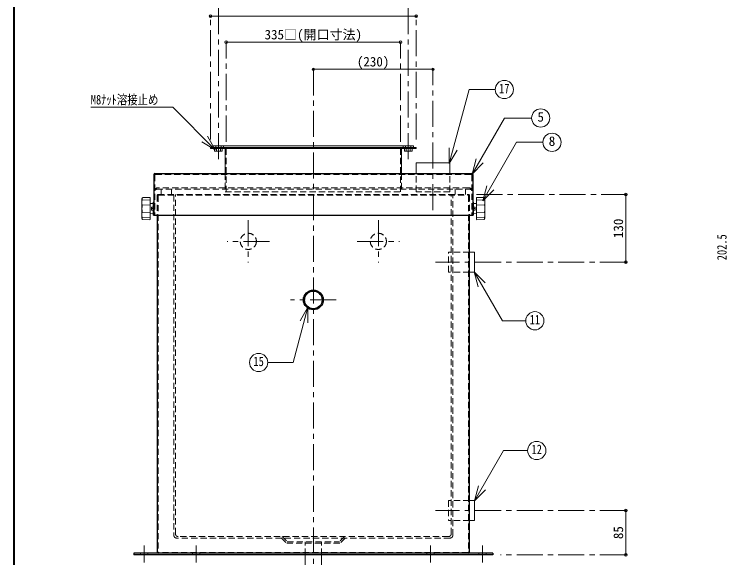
# Model space of a CAD drawing. Units: millimetres at full size, sheet at 1:10; details may follow other scales. Extents: x -2123 to 1927, y -1358 to 1452.
# Drawn here: x -2123 to -753, y -831 to 213 of the extents above; entities that cross this region are included whole.
import ezdxf
from ezdxf.enums import TextEntityAlignment as Align

# ---------------------------------------------------------------- set-up
doc = ezdxf.new("R2010")
doc.units = ezdxf.units.MM
doc.header["$LTSCALE"] = 10
doc.header["$PDMODE"] = 32
doc.header["$PDSIZE"] = 5
doc.linetypes.add('CHAIN1', pattern=[8, 5, -1, 1, -1])
doc.linetypes.add('DASHED1', pattern=[1.8, 1.2, -0.6])
doc.layers.add('0-0', color=7, linetype='Continuous', lineweight=18)
doc.styles.add('ＭＳ ゴシック', font='')
doc.styles.get('ＭＳ ゴシック').set_extended_font_data('MS Gothic')

msp = doc.modelspace()

# ---------------------------------------------------------------- linework, layer by layer
at = {"layer": '0-0', "color": 1, "lineweight": 40}
msp.add_line((-2122.8, -1358.09), (-2122.8, 1451.91), dxfattribs=at)
at = {"layer": '0-0', "color": 4, "linetype": 'CHAIN1', "lineweight": 9}
for p, q in [((-1730.3, -65.59), (-1730.3, 429.51)), ((-1365.3, -65.59), (-1365.3, 429.51)), ((-1745.3, -28.09), (-1745.3, 206.91)), ((-1350.3, -28.09), (-1350.3, 206.91)), ((-1715.3, -32.09), (-1715.3, 156.91)), ((-1380.3, -32.09), (-1380.3, 156.91)), ((-1547.8, 106.91), (-1547.8, -900.59)), ((-1317.8, -163.59), (-1317.8, 106.91)), ((-1234.3, -133.59), (-946.8, -133.59)), ((-1672.8, -183.09), (-1672.8, -264.09)), ((-1422.8, -183.09), (-1422.8, -264.09)), ((-1632.3, -223.59), (-1713.3, -223.59)), ((-1463.3, -223.59), (-1382.3, -223.59)), ((-946.8, -263.59), (-1312.8, -263.59)), ((-1503.8, -336.09), (-1591.8, -336.09)), ((-946.8, -740.59), (-1312.8, -740.59)), ((-1872.8, -807.59), (-1872.8, -840.59)), ((-1772.8, -807.59), (-1772.8, -840.59)), ((-1322.8, -807.59), (-1322.8, -840.59)), ((-1222.8, -807.59), (-1222.8, -840.59)), ((-946.8, -825.59), (-1187.8, -825.59))]:
    msp.add_line(p, q, dxfattribs=at)
at = {"layer": '0-0', "color": 4, "lineweight": 9}
for p, q in [((-1745.3, 208.91), (-1350.3, 208.91)), ((-1715.3, 158.91), (-1380.3, 158.91)), ((-1547.8, 106.91), (-1317.8, 106.91)), ((-1717.3, -46.09), (-1717.3, -93.09)), ((-1378.3, -46.09), (-1378.3, -93.09)), ((-1350.3, -93.09), (-1350.3, -72.59)), ((-1285.3, -72.59), (-1350.3, -72.59)), ((-1285.3, -93.09), (-1285.3, -72.59)), ((-946.8, -133.59), (-946.8, -263.59)), ((-946.8, -740.59), (-946.8, -825.59))]:
    msp.add_line(p, q, dxfattribs=at)
at = {"layer": '0-0'}
for p, q in [((-1818.01, 33.96), (-1975.58, 33.96)), ((-1736.35, -47.71), (-1818.01, 33.96)), ((-1736.35, -47.71), (-1751.35, -21.73)), ((-1736.35, -47.71), (-1762.33, -32.71)), ((-1355.3, -40.09), (-1355.3, -43.09)), ((-1745.3, -43.09), (-1350.3, -43.09)), ((-1745.3, -43.09), (-1745.3, -45.09)), ((-1350.3, -45.09), (-1745.3, -45.09)), ((-1736.55, -50.59), (-1724.05, -50.59)), ((-1734.05, -45.39), (-1734.05, -50.09)), ((-1726.55, -45.39), (-1726.55, -50.09)), ((-1359.05, -50.59), (-1371.55, -50.59)), ((-1369.05, -45.39), (-1369.05, -50.09)), ((-1361.55, -45.39), (-1361.55, -50.09)), ((-1350.3, -43.09), (-1350.3, -45.09)), ((-1286.38, -74.07), (-1286.38, -44.07)), ((-1286.38, -74.07), (-1271.38, -48.09)), ((-1242.54, -94.22), (-1234.78, -65.24)), ((-1242.54, -94.22), (-1221.33, -73.01)), ((-1222.14, -145.64), (-1214.37, -116.66)), ((-1222.14, -145.64), (-1200.93, -124.43)), ((-1877.8, -171.82), (-1877.8, -149.35)), ((-1877.79, -148.82), (-1877.4, -141.44)), ((-1861.8, -143.65), (-1876.35, -144.14)), ((-1862.32, -139.12), (-1875.47, -139.55)), ((-1861.8, -181.55), (-1861.8, -139.62)), ((-1856.26, -151.05), (-1861.8, -150.59)), ((-1855.8, -148.09), (-1854.3, -148.09)), ((-1239.8, -148.09), (-1241.3, -148.09)), ((-1239.34, -151.05), (-1233.8, -150.59)), ((-1233.8, -181.55), (-1233.8, -139.62)), ((-1233.8, -143.65), (-1219.25, -144.14)), ((-1233.29, -139.12), (-1220.14, -139.55)), ((-1217.82, -148.82), (-1218.2, -141.44)), ((-1217.8, -171.82), (-1217.8, -149.35)), ((-1861.8, -153.73), (-1876.35, -153.25)), ((-1859.05, -158.24), (-1859.05, -162.94)), ((-1858.43, -157.59), (-1855.8, -157.59)), ((-1858.43, -160.59), (-1855.8, -160.59)), ((-1858.43, -163.59), (-1855.8, -163.59)), ((-1237.18, -157.59), (-1239.8, -157.59)), ((-1237.18, -160.59), (-1239.8, -160.59)), ((-1237.18, -163.59), (-1239.8, -163.59)), ((-1236.55, -158.24), (-1236.55, -162.94)), ((-1233.8, -153.73), (-1219.25, -153.25)), ((-1877.79, -172.35), (-1877.4, -179.73)), ((-1861.8, -167.44), (-1876.35, -167.93)), ((-1861.8, -177.52), (-1876.35, -177.04)), ((-1856.26, -170.12), (-1861.8, -170.59)), ((-1239.34, -170.12), (-1233.8, -170.59)), ((-1233.8, -167.44), (-1219.25, -167.93)), ((-1233.8, -177.52), (-1219.25, -177.04)), ((-1217.82, -172.35), (-1218.2, -179.73)), ((-1862.32, -182.05), (-1875.47, -181.63)), ((-1233.29, -182.05), (-1220.14, -181.63)), ((-1237.8, -282.59), (-1247.8, -282.59)), ((-1238.44, -282.05), (-1230.67, -311.02)), ((-1238.44, -282.05), (-1217.23, -303.26)), ((-1238.44, -282.05), (-1184.12, -376.12)), ((-1558.35, -350.17), (-1573.35, -376.15)), ((-1558.35, -350.17), (-1558.35, -380.17)), ((-1139.41, -376.12), (-1184.12, -376.12)), ((-1238.07, -722.07), (-1182.22, -625.33)), ((-1135.78, -625.33), (-1182.22, -625.33)), ((-1238.07, -722.07), (-1230.3, -693.09)), ((-1238.07, -722.07), (-1216.85, -700.85)), ((-1237.8, -721.59), (-1247.8, -721.59)), ((-1237.8, -721.59), (-1237.8, -759.59)), ((-1237.8, -759.59), (-1247.8, -759.59)), ((-1563.3, -825.59), (-1563.3, -850.59)), ((-1532.3, -825.59), (-1532.3, -850.59))]:
    msp.add_line(p, q, dxfattribs=at)
at = {"layer": '0-0', "color": 4, "linetype": 'DASHED1', "lineweight": 9}
for p, q in [((-1735.3, -45.09), (-1735.3, -40.09)), ((-1725.3, -45.09), (-1725.3, -40.09)), ((-1720.3, -40.09), (-1720.3, -43.09)), ((-1375.3, -40.09), (-1375.3, -43.09)), ((-1370.3, -45.09), (-1370.3, -40.09)), ((-1360.3, -45.09), (-1360.3, -40.09)), ((-1715.3, -45.09), (-1715.3, -128.59)), ((-1380.3, -45.09), (-1380.3, -128.59)), ((-1717.3, -93.09), (-1717.3, -128.59)), ((-1378.3, -93.09), (-1378.3, -128.59)), ((-1285.3, -128.59), (-1285.3, -93.09)), ((-1820.3, -133.59), (-1820.3, -123.59)), ((-1717.3, -128.59), (-1378.3, -128.59)), ((-1275.3, -133.59), (-1275.3, -123.59)), ((-1287.8, -282.59), (-1287.8, -244.59)), ((-1247.8, -244.59), (-1287.8, -244.59)), ((-1247.8, -282.59), (-1287.8, -282.59)), ((-1287.8, -721.59), (-1287.8, -759.59)), ((-1247.8, -721.59), (-1287.8, -721.59)), ((-1247.8, -759.59), (-1287.8, -759.59)), ((-1607.8, -790.59), (-1597.8, -800.59)), ((-1487.8, -790.59), (-1497.8, -800.59)), ((-1486.56, -793.59), (-1496.56, -803.59)), ((-1597.8, -800.59), (-1497.8, -800.59)), ((-1563.3, -825.59), (-1563.3, -800.59)), ((-1532.3, -825.59), (-1532.3, -800.59)), ((-1879.8, -822.59), (-1879.8, -825.59)), ((-1865.8, -822.59), (-1865.8, -825.59)), ((-1229.8, -822.59), (-1229.8, -825.59)), ((-1215.8, -822.59), (-1215.8, -825.59))]:
    msp.add_line(p, q, dxfattribs=at)
at = {"layer": '0-0', "color": 5, "lineweight": 25}
for p, q in [((-1854.3, -95.09), (-1854.3, -173.09)), ((-1852.3, -93.09), (-1243.3, -93.09)), ((-1241.3, -95.09), (-1241.3, -173.09)), ((-1854.3, -173.09), (-1241.3, -173.09)), ((-1847.8, -173.09), (-1847.8, -821.09)), ((-1247.8, -821.09), (-1247.8, -173.09)), ((-1892.8, -822.59), (-1892.8, -825.59)), ((-1202.8, -822.59), (-1892.8, -822.59)), ((-1202.8, -825.59), (-1892.8, -825.59)), ((-1202.8, -822.59), (-1202.8, -825.59))]:
    msp.add_line(p, q, dxfattribs=at)
at = {"layer": '0-0', "linetype": 'DASHED1'}
for p, q in [((-1851.3, -95.09), (-1244.3, -95.09)), ((-1852.3, -96.09), (-1852.3, -173.09)), ((-1243.3, -96.09), (-1243.3, -173.09)), ((-1249.3, -120.59), (-1846.3, -120.59)), ((-1849.3, -123.59), (-1246.3, -123.59)), ((-1847.8, -135.09), (-1847.8, -173.09)), ((-1846.3, -133.59), (-1249.3, -133.59)), ((-1846.3, -135.84), (-1846.3, -820.34)), ((-1845.55, -135.09), (-1250.05, -135.09)), ((-1840.3, -133.59), (-1840.3, -123.59)), ((-1815.8, -135.09), (-1815.8, -788.59)), ((-1812.8, -785.59), (-1812.8, -133.59)), ((-1282.8, -785.59), (-1282.8, -133.59)), ((-1279.8, -788.59), (-1279.8, -135.09)), ((-1255.3, -133.59), (-1255.3, -123.59)), ((-1249.3, -135.84), (-1249.3, -820.34)), ((-1247.8, -135.09), (-1247.8, -173.09)), ((-1284.8, -793.59), (-1810.8, -793.59)), ((-1287.8, -790.59), (-1807.8, -790.59)), ((-1250.05, -821.09), (-1845.55, -821.09)), ((-1827.8, -821.09), (-1827.8, -822.59)), ((-1267.8, -821.09), (-1267.8, -822.59)), ((-1779.8, -822.59), (-1779.8, -825.59)), ((-1765.8, -822.59), (-1765.8, -825.59)), ((-1329.8, -822.59), (-1329.8, -825.59)), ((-1315.8, -822.59), (-1315.8, -825.59))]:
    msp.add_line(p, q, dxfattribs=at)
at = {"layer": '0-0'}
for points in [[(-1286.38, -74.07), (-1248.3, 68.04), (-1198.18, 68.04)], [(-1242.54, -94.22), (-1180.43, 13.36), (-1128.14, 13.36)], [(-1355.3, -40.09), (-1740.3, -40.09), (-1740.3, -43.09)], [(-1222.14, -145.64), (-1157.25, -33.24), (-1106.44, -33.24)], [(-1737.78, -45.39), (-1737.78, -50.09), (-1736.55, -50.59)], [(-1722.82, -45.39), (-1722.82, -50.09), (-1724.05, -50.59)], [(-1372.78, -45.39), (-1372.78, -50.09), (-1371.55, -50.59)], [(-1357.82, -45.39), (-1357.82, -50.09), (-1359.05, -50.59)], [(-1855.8, -148.09), (-1855.8, -173.09), (-1854.3, -173.09)], [(-1239.8, -148.09), (-1239.8, -173.09), (-1241.3, -173.09)], [(-1237.8, -282.59), (-1237.8, -244.59), (-1247.8, -244.59)], [(-1558.35, -350.17), (-1586.76, -456.2), (-1635.4, -456.2)]]:
    msp.add_lwpolyline(points, dxfattribs=at)
at = {"layer": '0-0', "color": 4, "linetype": 'DASHED1', "lineweight": 9}
for points in [[(-1285.3, -128.59), (-1350.3, -128.59), (-1350.3, -93.09)], [(-1609.04, -793.59), (-1599.04, -803.59), (-1496.56, -803.59)]]:
    msp.add_lwpolyline(points, dxfattribs=at)
at = {"layer": '0-0'}
for centre in [(-1180.68, 68.04), (-1110.64, 13.36), (-1088.94, -33.24), (-1121.91, -376.12), (-1652.9, -456.2), (-1118.28, -625.33)]:
    msp.add_circle(centre, 17.5, dxfattribs=at)
at = {"layer": '0-0', "color": 4, "linetype": 'DASHED1', "lineweight": 9}
for centre in [(-1672.8, -223.59), (-1422.8, -223.59)]:
    msp.add_circle(centre, 15.5, dxfattribs=at)
at = {"layer": '0-0', "color": 5, "lineweight": 25}
for radius in [19, 17]:
    msp.add_circle((-1547.8, -336.09), radius, dxfattribs=at)
at = {"layer": '0-0'}
for centre, radius, start, end in [((-1737.48, -45.39), 0.3, 90, 180), ((-1736.78, -42.94), 7.65, 271.74524, 290.89913), ((-1734.35, -45.39), 0.3, 0, 90), ((-1733.75, -45.39), 0.3, 90, 180), ((-1730.3, -36.25), 14.33, 254.82182, 285.17818), ((-1726.85, -45.39), 0.3, 0, 90), ((-1726.25, -45.39), 0.3, 90, 180), ((-1723.82, -42.94), 7.65, 249.10087, 268.25476), ((-1723.12, -45.39), 0.3, 0, 90), ((-1372.48, -45.39), 0.3, 90, 180), ((-1371.78, -42.94), 7.65, 271.74524, 290.89913), ((-1369.35, -45.39), 0.3, 0, 90), ((-1368.75, -45.39), 0.3, 90, 180), ((-1365.3, -36.25), 14.33, 254.82182, 285.17818), ((-1361.85, -45.39), 0.3, 0, 90), ((-1361.25, -45.39), 0.3, 90, 180), ((-1358.82, -42.94), 7.65, 249.10087, 268.25476), ((-1358.12, -45.39), 0.3, 0, 90), ((-1867.8, -149.35), 10, 176.98087, 180), ((-1875.4, -141.55), 2, 91.84585, 176.98087), ((-1874.73, -141.08), 2.07, 141.26695, 176.97243), ((-1866.84, -141.16), 9.96, 178.90936, 197.37998), ((-1862.3, -139.62), 0.5, 0, 91.84585), ((-1233.3, -139.62), 0.5, 88.15415, 180), ((-1220.2, -141.55), 2, 3.01913, 88.15415), ((-1228.76, -141.16), 9.96, 342.62002, 1.09064), ((-1220.87, -141.08), 2.07, 3.02757, 38.73305), ((-1227.8, -149.35), 10, 0, 3.01913), ((-1822.96, -160.59), 54.34, 172.70127, 187.29873), ((-1876.37, -153.75), 0.5, 88.09085, 172.70127), ((-1856.95, -159.09), 2.11, 134.62454, 225.37546), ((-1856.95, -162.09), 2.11, 134.62454, 225.37546), ((-1857.48, -159.12), 1.79, 121.62812, 150.75937), ((-1857.48, -162.06), 1.79, 209.24063, 238.37188), ((-1856.3, -151.55), 0.5, 0, 85.23636), ((-1239.3, -151.55), 0.5, 94.76364, 180), ((-1238.12, -159.12), 1.79, 29.24063, 58.37188), ((-1238.66, -159.09), 2.11, 314.62454, 45.37546), ((-1238.66, -162.09), 2.11, 314.62454, 45.37546), ((-1238.12, -162.06), 1.79, 301.62812, 330.75937), ((-1219.24, -153.75), 0.5, 7.29873, 91.90915), ((-1272.64, -160.59), 54.34, 352.70127, 7.29873), ((-1867.8, -171.82), 10, 180, 183.01913), ((-1876.37, -167.43), 0.5, 187.29873, 271.90915), ((-1866.84, -180.01), 9.96, 162.62002, 181.09064), ((-1856.3, -169.63), 0.5, 274.76364, 0), ((-1239.3, -169.63), 0.5, 180, 265.23636), ((-1219.24, -167.43), 0.5, 268.09085, 352.70127), ((-1228.76, -180.01), 9.96, 358.90936, 17.37998), ((-1227.8, -171.82), 10, 356.98087, 0), ((-1875.4, -179.63), 2, 183.01913, 268.15415), ((-1874.73, -180.09), 2.07, 183.02757, 218.73305), ((-1862.3, -181.55), 0.5, 268.15415, 0), ((-1233.3, -181.55), 0.5, 180, 271.84585), ((-1220.2, -179.63), 2, 271.84585, 356.98087), ((-1220.87, -180.09), 2.07, 321.26695, 356.97243)]:
    msp.add_arc(centre, radius, start, end, dxfattribs=at)
at = {"layer": '0-0', "color": 4, "lineweight": 9}
for centre, start, end in [((-1718.3, -46.09), 0, 90), ((-1377.3, -46.09), 90, 180)]:
    msp.add_arc(centre, 1, start, end, dxfattribs=at)
at = {"layer": '0-0', "color": 4, "linetype": 'DASHED1', "lineweight": 9}
for centre, start, end in [((-1717.3, -45.09), 0, 90), ((-1378.3, -45.09), 90, 180)]:
    msp.add_arc(centre, 2, start, end, dxfattribs=at)
at = {"layer": '0-0', "color": 5, "lineweight": 25}
for centre, radius, start, end in [((-1852.3, -95.09), 2, 90, 180), ((-1243.3, -95.09), 2, 0, 90), ((-1846.3, -821.09), 1.5, 180, 270), ((-1249.3, -821.09), 1.5, 270, 0)]:
    msp.add_arc(centre, radius, start, end, dxfattribs=at)
at = {"layer": '0-0', "linetype": 'DASHED1'}
for centre, radius, start, end in [((-1851.3, -96.09), 1, 90, 180), ((-1244.3, -96.09), 1, 0, 90), ((-1846.3, -126.59), 6, 90, 180), ((-1249.3, -126.59), 6, 0, 90), ((-1849.3, -126.59), 3, 90, 180), ((-1846.3, -135.09), 1.5, 90, 180), ((-1845.55, -135.84), 0.75, 90, 180), ((-1250.05, -135.84), 0.75, 0, 90), ((-1249.3, -135.09), 1.5, 0, 90), ((-1246.3, -126.59), 3, 0, 90), ((-1810.8, -788.59), 5, 180, 270), ((-1807.8, -785.59), 5, 180, 270), ((-1287.8, -785.59), 5, 270, 0), ((-1284.8, -788.59), 5, 270, 0), ((-1845.55, -820.34), 0.75, 180, 270), ((-1250.05, -820.34), 0.75, 270, 0)]:
    msp.add_arc(centre, radius, start, end, dxfattribs=at)
at = {"layer": '0-0', "color": 1}
for p in [(-1745.3, 208.91), (-1350.3, 208.91), (-1715.3, 158.91), (-1380.3, 158.91), (-1547.8, 106.91), (-1317.8, 106.91), (-946.8, -133.59), (-946.8, -263.59), (-946.8, -740.59), (-946.8, -825.59)]:
    msp.add_point(p, dxfattribs=at)

# ---------------------------------------------------------------- texts
at = {"layer": '0-0', "style": 'ＭＳ ゴシック'}
for s, p in [('335□(開口寸法)', (-1641.55, 158.91)), ('(230)', (-1464.05, 106.91)), ('5', (-1116.89, 0.86)), ('8', (-1095.19, -45.74))]:
    msp.add_text(s, height=18.33, dxfattribs=at).set_placement(p, align=Align.BOTTOM_LEFT)
at = {"layer": '0-0', "style": 'ＭＳ ゴシック', "width": 0.8}
for s, p in [('17', (-1190.68, 55.54)), ('M8ﾅｯﾄ溶接止め', (-1975.58, 33.96)), ('11', (-1131.91, -388.62)), ('15', (-1662.9, -468.7)), ('12', (-1128.28, -637.83))]:
    msp.add_text(s, height=18.33, dxfattribs=at).set_placement(p, align=Align.BOTTOM_LEFT)
at = {"layer": '0-0', "style": 'ＭＳ ゴシック'}
for s, p in [('130', (-946.8, -217.34)), ('85', (-946.8, -795.59))]:
    msp.add_text(s, height=18.33, rotation=90, dxfattribs=at).set_placement(p, align=Align.BOTTOM_LEFT)
at = {"layer": '0-0', "style": 'ＭＳ ゴシック', "width": 0.8}
msp.add_text('202.5', height=18.33, rotation=90, dxfattribs=at).set_placement((-747.8, -259.84), align=Align.BOTTOM_LEFT)

doc.saveas('drawing.dxf')
